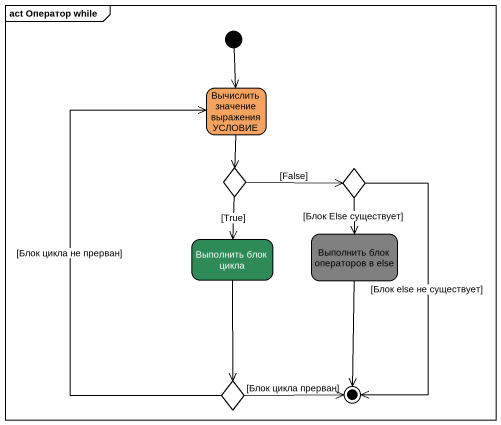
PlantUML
@startuml
mainframe act Оператор while
hide empty description
state "Вычислить значение выражения УСЛОВИЕ" as Вычислить_значение #F4A460
state choice1 <<choice>>
state choice2 <<choice>>
state "Выполнить блок цикла" as Выполнить_блок_цикла #2E8B57
state "Выполнить блок операторов в else" as Выполнить_блок_операторов_в #808080
state choice3 <<choice>>
[*] --> Вычислить_значение
Вычислить_значение --> choice1
choice1 -right-> choice2 : [False]
choice1 --> Выполнить_блок_цикла : [True]
choice2 --> Выполнить_блок_операторов_в : [Блок Else существует]
Выполнить_блок_цикла --> choice3
choice3 -up-> Вычислить_значение : [Блок цикла не прерван]
choice2 --> [*] : [Блок else не существует]
Выполнить_блок_операторов_в --> [*]
choice3 -right-> [*] : [Блок цикла прерван]
@enduml
